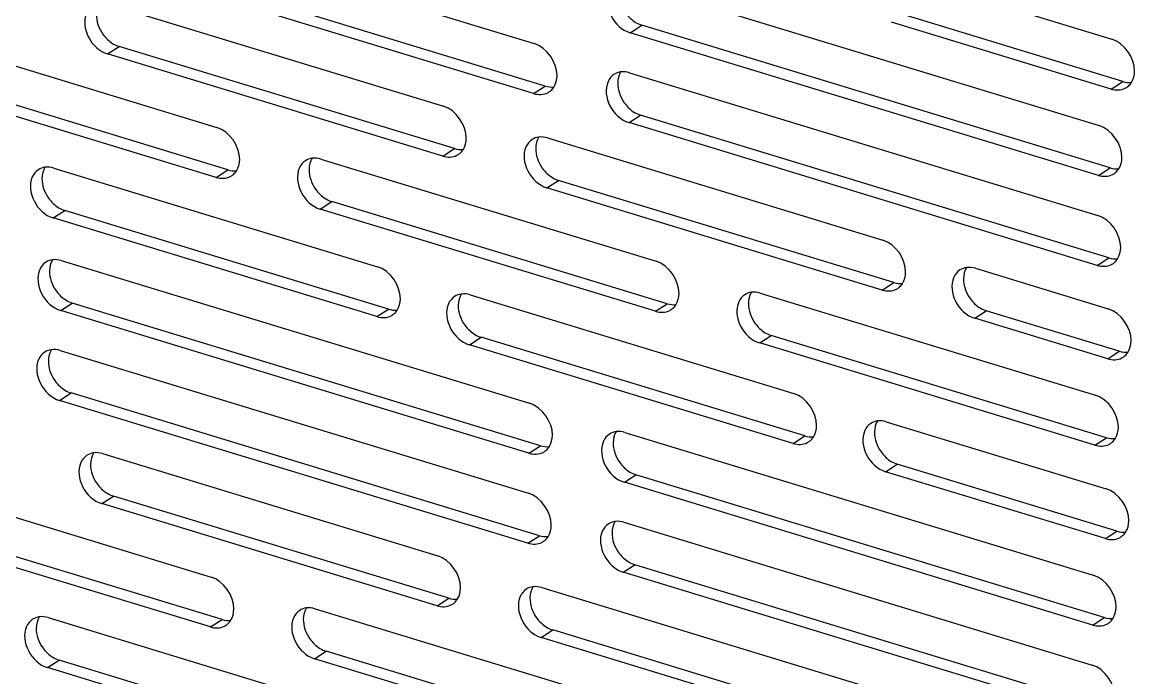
# Model space of a CAD drawing. Header units: millimetres. Extents: x -177 to 18421, y -5017 to 3255.
# Drawn here: x 13076 to 13095.99, y 1989.06 to 2000.84 of the extents above; entities that cross this region are included whole.
import ezdxf

# ---------------------------------------------------------------- set-up
doc = ezdxf.new("R2010")
doc.units = ezdxf.units.MM
doc.header["$LTSCALE"] = 46.255
doc.layers.get('0').update_dxf_attribs({"linetype": 'CONTINUOUS'})

msp = doc.modelspace()

# ---------------------------------------------------------------- linework, layer by layer
at = {"color": 3, "linetype": 'Continuous'}
for p, q in [((13076.782, 2003.024), (13085.197, 2000.459)), ((13085.186, 1999.561), (13076.771, 2002.126)), ((13091.628, 2001.743), (13095.575, 2000.54)), ((13086.932, 2001.552), (13095.347, 1998.987)), ((13077.541, 2001.17), (13083.566, 1999.333)), ((13073.468, 2000.789), (13079.494, 1998.952)), ((13095.564, 1999.642), (13091.616, 2000.846)), ((13095.335, 1998.089), (13086.92, 2000.654)), ((13083.555, 1998.436), (13077.529, 2000.272)), ((13086.911, 1999.936), (13095.326, 1997.371)), ((13079.482, 1998.054), (13073.457, 1999.891)), ((13095.315, 1996.473), (13086.9, 1999.038)), ((13085.436, 1998.763), (13091.462, 1996.927)), ((13081.364, 1998.382), (13087.389, 1996.546)), ((13076.564, 1998.223), (13082.382, 1996.449)), ((13091.45, 1996.029), (13085.425, 1997.866)), ((13082.37, 1995.552), (13076.553, 1997.325)), ((13087.378, 1995.648), (13081.352, 1997.484)), ((13076.699, 1996.559), (13085.114, 1993.994)), ((13093.124, 1996.42), (13095.513, 1995.692)), ((13084.044, 1995.943), (13089.862, 1994.169)), ((13089.259, 1995.976), (13095.285, 1994.139)), ((13085.103, 1993.096), (13076.688, 1995.661)), ((13095.502, 1994.794), (13093.112, 1995.522)), ((13076.679, 1994.943), (13085.094, 1992.378)), ((13089.85, 1993.272), (13084.033, 1995.045)), ((13095.273, 1993.241), (13089.248, 1995.078)), ((13085.082, 1991.48), (13076.667, 1994.045)), ((13091.524, 1993.663), (13095.472, 1992.459)), ((13086.828, 1993.472), (13095.243, 1990.907)), ((13077.437, 1993.089), (13083.463, 1991.253)), ((13095.46, 1991.562), (13091.512, 1992.765)), ((13073.365, 1992.708), (13079.39, 1990.872)), ((13095.232, 1990.009), (13086.817, 1992.574)), ((13083.451, 1990.355), (13077.426, 1992.191)), ((13079.379, 1989.974), (13073.353, 1991.81)), ((13086.808, 1991.855), (13095.223, 1989.29)), ((13095.211, 1988.393), (13086.796, 1990.958)), ((13085.333, 1990.683), (13091.358, 1988.846)), ((13076.461, 1990.142), (13082.278, 1988.369)), ((13081.26, 1990.302), (13087.286, 1988.465)), ((13091.346, 1987.948), (13085.321, 1989.785)), ((13087.274, 1987.567), (13081.249, 1989.404)), ((13082.267, 1987.471), (13076.449, 1989.244))]:
    msp.add_line(p, q, dxfattribs=at)
at = {"color": 7, "linetype": 'Continuous'}
for p, q in [((13085.394, 1999.696), (13076.979, 2002.261)), ((13095.772, 1999.777), (13091.825, 2000.981)), ((13086.92, 2000.654), (13087.129, 2000.789)), ((13095.544, 1998.224), (13087.129, 2000.789)), ((13077.529, 2000.272), (13077.738, 2000.407)), ((13083.763, 1998.571), (13077.738, 2000.407)), ((13079.691, 1998.189), (13073.665, 2000.026)), ((13095.564, 1999.642), (13095.772, 1999.777)), ((13085.186, 1999.561), (13085.394, 1999.696)), ((13086.9, 1999.038), (13087.108, 1999.173)), ((13095.523, 1996.608), (13087.108, 1999.173)), ((13083.555, 1998.436), (13083.763, 1998.571)), ((13079.482, 1998.054), (13079.691, 1998.189)), ((13095.335, 1998.089), (13095.544, 1998.224)), ((13085.425, 1997.866), (13085.633, 1998.001)), ((13091.659, 1996.164), (13085.633, 1998.001)), ((13081.352, 1997.484), (13081.561, 1997.619)), ((13087.586, 1995.783), (13081.561, 1997.619)), ((13076.553, 1997.325), (13076.761, 1997.46)), ((13082.579, 1995.687), (13076.761, 1997.46)), ((13095.315, 1996.473), (13095.523, 1996.608)), ((13091.45, 1996.029), (13091.659, 1996.164)), ((13076.688, 1995.661), (13076.896, 1995.796)), ((13085.311, 1993.231), (13076.896, 1995.796)), ((13087.378, 1995.648), (13087.586, 1995.783)), ((13082.37, 1995.552), (13082.579, 1995.687)), ((13093.112, 1995.522), (13093.321, 1995.657)), ((13095.71, 1994.929), (13093.321, 1995.657)), ((13084.033, 1995.045), (13084.241, 1995.18)), ((13090.059, 1993.407), (13084.241, 1995.18)), ((13089.248, 1995.078), (13089.456, 1995.213)), ((13095.482, 1993.376), (13089.456, 1995.213)), ((13095.502, 1994.794), (13095.71, 1994.929)), ((13076.667, 1994.045), (13076.876, 1994.18)), ((13085.291, 1991.615), (13076.876, 1994.18)), ((13089.85, 1993.272), (13090.059, 1993.407)), ((13095.273, 1993.241), (13095.482, 1993.376)), ((13085.103, 1993.096), (13085.311, 1993.231)), ((13091.512, 1992.765), (13091.721, 1992.9)), ((13095.669, 1991.697), (13091.721, 1992.9)), ((13086.817, 1992.574), (13087.025, 1992.709)), ((13095.44, 1990.144), (13087.025, 1992.709)), ((13077.426, 1992.191), (13077.634, 1992.327)), ((13083.66, 1990.49), (13077.634, 1992.327)), ((13079.587, 1990.109), (13073.562, 1991.945)), ((13085.082, 1991.48), (13085.291, 1991.615)), ((13095.46, 1991.562), (13095.669, 1991.697)), ((13086.796, 1990.958), (13087.005, 1991.093)), ((13095.42, 1988.528), (13087.005, 1991.093)), ((13083.451, 1990.355), (13083.66, 1990.49)), ((13095.232, 1990.009), (13095.44, 1990.144)), ((13079.379, 1989.974), (13079.587, 1990.109)), ((13085.321, 1989.785), (13085.53, 1989.92)), ((13091.555, 1988.083), (13085.53, 1989.92)), ((13081.249, 1989.404), (13081.457, 1989.539)), ((13087.483, 1987.702), (13081.457, 1989.539)), ((13076.449, 1989.244), (13076.658, 1989.379)), ((13082.475, 1987.606), (13076.658, 1989.379))]:
    msp.add_line(p, q, dxfattribs=at)
at = {"color": 3, "linetype": 'Continuous'}
for centre, radius, start, end in [((13085.31, 1999.826), 0.281, 297.2817, 302.9867), ((13085.311, 1999.824), 0.279, 302.9904, 307.4361), ((13085.31, 1999.826), 0.281, 307.4433, 311.4043), ((13095.689, 1999.907), 0.281, 297.2817, 302.9867), ((13095.69, 1999.906), 0.279, 302.9904, 307.4361), ((13095.688, 1999.907), 0.281, 307.4433, 311.4043), ((13083.679, 1998.701), 0.281, 297.2817, 302.9867), ((13083.681, 1998.699), 0.279, 302.9904, 307.4361), ((13083.679, 1998.701), 0.281, 307.4433, 311.4043), ((13095.46, 1998.355), 0.281, 297.2817, 302.9867), ((13095.461, 1998.353), 0.279, 302.9904, 307.4361), ((13095.46, 1998.355), 0.281, 307.4433, 311.4043), ((13079.607, 1998.32), 0.281, 297.2817, 302.9867), ((13079.608, 1998.318), 0.279, 302.9904, 307.4361), ((13079.607, 1998.32), 0.281, 307.4433, 311.4043), ((13095.44, 1996.737), 0.279, 302.9904, 307.4361), ((13095.439, 1996.738), 0.281, 307.4433, 311.4043), ((13095.439, 1996.738), 0.281, 297.2817, 302.9867), ((13091.575, 1996.294), 0.281, 297.2817, 302.9867), ((13091.576, 1996.292), 0.279, 302.9904, 307.4361), ((13091.575, 1996.294), 0.281, 307.4433, 311.4043), ((13082.495, 1995.817), 0.281, 297.2817, 302.9867), ((13082.496, 1995.815), 0.279, 302.9904, 307.4361), ((13082.495, 1995.817), 0.281, 307.4433, 311.4043), ((13087.503, 1995.913), 0.281, 297.2817, 302.9867), ((13087.504, 1995.911), 0.279, 302.9904, 307.4361), ((13087.502, 1995.913), 0.281, 307.4433, 311.4043), ((13095.626, 1995.059), 0.281, 297.2817, 302.9867), ((13095.628, 1995.057), 0.279, 302.9904, 307.4361), ((13095.626, 1995.059), 0.281, 307.4433, 311.4043), ((13089.975, 1993.537), 0.281, 307.4433, 311.4043), ((13085.228, 1993.361), 0.281, 297.2817, 302.9867), ((13085.229, 1993.36), 0.279, 302.9904, 307.4361), ((13085.227, 1993.361), 0.281, 307.4433, 311.4043), ((13089.975, 1993.537), 0.281, 297.2817, 302.9867), ((13089.976, 1993.535), 0.279, 302.9904, 307.4361), ((13095.398, 1993.506), 0.281, 297.2817, 302.9867), ((13095.399, 1993.504), 0.279, 302.9904, 307.4361), ((13095.398, 1993.506), 0.281, 307.4433, 311.4043), ((13085.208, 1991.744), 0.279, 302.9904, 307.4361), ((13085.207, 1991.745), 0.281, 307.4433, 311.4043), ((13095.585, 1991.827), 0.281, 297.2817, 302.9867), ((13095.586, 1991.825), 0.279, 302.9904, 307.4361), ((13095.585, 1991.827), 0.281, 307.4433, 311.4043), ((13085.207, 1991.745), 0.281, 297.2817, 302.9867), ((13083.576, 1990.62), 0.281, 297.2817, 302.9867), ((13083.577, 1990.618), 0.279, 302.9904, 307.4361), ((13083.576, 1990.62), 0.281, 307.4433, 311.4043), ((13079.504, 1990.239), 0.281, 297.2817, 302.9867), ((13079.505, 1990.237), 0.279, 302.9904, 307.4361), ((13079.503, 1990.239), 0.281, 307.4433, 311.4043), ((13095.357, 1990.274), 0.281, 297.2817, 302.9867), ((13095.358, 1990.272), 0.279, 302.9904, 307.4361), ((13095.356, 1990.274), 0.281, 307.4433, 311.4043)]:
    msp.add_arc(centre, radius, start, end, dxfattribs=at)
for points, knots in [([(13086.544, 2001.392), (13086.485, 2001.26), (13086.533, 2000.923), (13086.774, 2000.699), (13086.92, 2000.654)], [0, 0, 0, 0, 0.486189, 1, 1, 1, 1]), ([(13077.153, 2001.01), (13077.094, 2000.878), (13077.142, 2000.541), (13077.383, 2000.317), (13077.529, 2000.272)], [0, 0, 0, 0, 0.486189, 1, 1, 1, 1]), ([(13086.524, 1999.776), (13086.464, 1999.644), (13086.512, 1999.307), (13086.753, 1999.083), (13086.9, 1999.038)], [0, 0, 0, 0, 0.486189, 1, 1, 1, 1]), ([(13095.874, 1999.696), (13095.884, 1999.705), (13095.904, 1999.725), (13095.92, 1999.747), (13095.927, 1999.758)], [0, 0, 0, 0, 0.495742, 1, 1, 1, 1]), ([(13085.496, 1999.615), (13085.506, 1999.624), (13085.525, 1999.643), (13085.542, 1999.665), (13085.549, 1999.677)], [0, 0, 0, 0, 0.495742, 1, 1, 1, 1]), ([(13083.865, 1998.49), (13083.875, 1998.499), (13083.894, 1998.518), (13083.911, 1998.54), (13083.918, 1998.552)], [0, 0, 0, 0, 0.495742, 1, 1, 1, 1]), ([(13085.049, 1998.603), (13084.989, 1998.471), (13085.037, 1998.134), (13085.278, 1997.91), (13085.425, 1997.866)], [0, 0, 0, 0, 0.486189, 1, 1, 1, 1]), ([(13079.793, 1998.109), (13079.803, 1998.118), (13079.822, 1998.137), (13079.838, 1998.159), (13079.846, 1998.17)], [0, 0, 0, 0, 0.495742, 1, 1, 1, 1]), ([(13080.976, 1998.222), (13080.917, 1998.09), (13080.965, 1997.753), (13081.206, 1997.529), (13081.352, 1997.484)], [0, 0, 0, 0, 0.486189, 1, 1, 1, 1]), ([(13095.646, 1998.144), (13095.656, 1998.153), (13095.675, 1998.172), (13095.691, 1998.194), (13095.699, 1998.205)], [0, 0, 0, 0, 0.495742, 1, 1, 1, 1]), ([(13076.177, 1998.063), (13076.117, 1997.931), (13076.166, 1997.594), (13076.406, 1997.37), (13076.553, 1997.325)], [0, 0, 0, 0, 0.486189, 1, 1, 1, 1]), ([(13095.625, 1996.528), (13095.635, 1996.536), (13095.654, 1996.556), (13095.671, 1996.578), (13095.678, 1996.589)], [0, 0, 0, 0, 0.495742, 1, 1, 1, 1]), ([(13076.312, 1996.399), (13076.253, 1996.267), (13076.301, 1995.93), (13076.542, 1995.706), (13076.688, 1995.661)], [0, 0, 0, 0, 0.486189, 1, 1, 1, 1]), ([(13091.761, 1996.083), (13091.771, 1996.092), (13091.79, 1996.111), (13091.806, 1996.133), (13091.814, 1996.145)], [0, 0, 0, 0, 0.495742, 1, 1, 1, 1]), ([(13092.736, 1996.26), (13092.677, 1996.128), (13092.725, 1995.791), (13092.966, 1995.567), (13093.112, 1995.522)], [0, 0, 0, 0, 0.486189, 1, 1, 1, 1]), ([(13083.657, 1995.783), (13083.597, 1995.651), (13083.645, 1995.314), (13083.886, 1995.089), (13084.033, 1995.045)], [0, 0, 0, 0, 0.486189, 1, 1, 1, 1]), ([(13087.688, 1995.702), (13087.698, 1995.711), (13087.718, 1995.73), (13087.734, 1995.752), (13087.741, 1995.764)], [0, 0, 0, 0, 0.495742, 1, 1, 1, 1]), ([(13088.872, 1995.815), (13088.812, 1995.683), (13088.86, 1995.347), (13089.101, 1995.122), (13089.248, 1995.078)], [0, 0, 0, 0, 0.486189, 1, 1, 1, 1]), ([(13082.681, 1995.606), (13082.691, 1995.615), (13082.71, 1995.634), (13082.727, 1995.656), (13082.734, 1995.668)], [0, 0, 0, 0, 0.495742, 1, 1, 1, 1]), ([(13076.291, 1994.783), (13076.232, 1994.651), (13076.28, 1994.314), (13076.521, 1994.09), (13076.667, 1994.045)], [0, 0, 0, 0, 0.486189, 1, 1, 1, 1]), ([(13095.812, 1994.848), (13095.822, 1994.857), (13095.841, 1994.876), (13095.858, 1994.898), (13095.865, 1994.91)], [0, 0, 0, 0, 0.495742, 1, 1, 1, 1]), ([(13090.161, 1993.326), (13090.171, 1993.335), (13090.19, 1993.354), (13090.206, 1993.376), (13090.214, 1993.388)], [0, 0, 0, 0, 0.495742, 1, 1, 1, 1]), ([(13091.137, 1993.503), (13091.077, 1993.371), (13091.125, 1993.034), (13091.366, 1992.809), (13091.512, 1992.765)], [0, 0, 0, 0, 0.486189, 1, 1, 1, 1]), ([(13095.584, 1993.295), (13095.594, 1993.304), (13095.613, 1993.324), (13095.629, 1993.346), (13095.637, 1993.357)], [0, 0, 0, 0, 0.495742, 1, 1, 1, 1]), ([(13085.413, 1993.151), (13085.423, 1993.159), (13085.443, 1993.179), (13085.459, 1993.201), (13085.466, 1993.212)], [0, 0, 0, 0, 0.495742, 1, 1, 1, 1]), ([(13086.441, 1993.311), (13086.382, 1993.179), (13086.43, 1992.843), (13086.671, 1992.618), (13086.817, 1992.574)], [0, 0, 0, 0, 0.486189, 1, 1, 1, 1]), ([(13077.05, 1992.929), (13076.99, 1992.797), (13077.038, 1992.46), (13077.279, 1992.236), (13077.426, 1992.191)], [0, 0, 0, 0, 0.486189, 1, 1, 1, 1]), ([(13085.393, 1991.534), (13085.403, 1991.543), (13085.422, 1991.563), (13085.438, 1991.585), (13085.446, 1991.596)], [0, 0, 0, 0, 0.495742, 1, 1, 1, 1]), ([(13086.42, 1991.695), (13086.361, 1991.563), (13086.409, 1991.227), (13086.65, 1991.002), (13086.796, 1990.958)], [0, 0, 0, 0, 0.486189, 1, 1, 1, 1]), ([(13095.771, 1991.616), (13095.781, 1991.625), (13095.8, 1991.644), (13095.816, 1991.666), (13095.824, 1991.678)], [0, 0, 0, 0, 0.495742, 1, 1, 1, 1]), ([(13084.945, 1990.523), (13084.886, 1990.391), (13084.934, 1990.054), (13085.175, 1989.829), (13085.321, 1989.785)], [0, 0, 0, 0, 0.486189, 1, 1, 1, 1]), ([(13083.762, 1990.409), (13083.772, 1990.418), (13083.791, 1990.437), (13083.807, 1990.459), (13083.815, 1990.471)], [0, 0, 0, 0, 0.495742, 1, 1, 1, 1]), ([(13080.873, 1990.141), (13080.813, 1990.009), (13080.862, 1989.673), (13081.102, 1989.448), (13081.249, 1989.404)], [0, 0, 0, 0, 0.486189, 1, 1, 1, 1]), ([(13095.542, 1990.063), (13095.552, 1990.072), (13095.572, 1990.091), (13095.588, 1990.113), (13095.595, 1990.125)], [0, 0, 0, 0, 0.495742, 1, 1, 1, 1]), ([(13076.073, 1989.982), (13076.014, 1989.85), (13076.062, 1989.513), (13076.303, 1989.289), (13076.449, 1989.244)], [0, 0, 0, 0, 0.486189, 1, 1, 1, 1]), ([(13079.689, 1990.028), (13079.699, 1990.037), (13079.719, 1990.056), (13079.735, 1990.078), (13079.742, 1990.09)], [0, 0, 0, 0, 0.495742, 1, 1, 1, 1])]:
    msp.add_open_spline(points, degree=3, knots=knots, dxfattribs=at)
at = {"color": 7, "linetype": 'Continuous'}
for points in [[(13077.328, 2000.983), (13077.327, 2000.922), (13077.338, 2000.86), (13077.357, 2000.801)], [(13086.837, 2001.011), (13086.885, 2000.943), (13086.947, 2000.883), (13087.018, 2000.84)], [(13077.357, 2000.801), (13077.378, 2000.74), (13077.408, 2000.681), (13077.445, 2000.628)], [(13087.018, 2000.84), (13087.053, 2000.819), (13087.09, 2000.801), (13087.129, 2000.789)], [(13077.445, 2000.628), (13077.494, 2000.561), (13077.556, 2000.5), (13077.627, 2000.457)], [(13077.627, 2000.457), (13077.662, 2000.436), (13077.699, 2000.419), (13077.738, 2000.407)], [(13086.756, 1999.955), (13086.717, 1999.895), (13086.699, 1999.82), (13086.698, 1999.749)], [(13086.698, 1999.749), (13086.698, 1999.688), (13086.709, 1999.626), (13086.728, 1999.568)], [(13095.772, 1999.777), (13095.823, 1999.762), (13095.879, 1999.756), (13095.932, 1999.763)], [(13085.394, 1999.696), (13085.445, 1999.68), (13085.501, 1999.674), (13085.554, 1999.682)], [(13086.728, 1999.568), (13086.748, 1999.506), (13086.778, 1999.447), (13086.816, 1999.394)], [(13086.816, 1999.394), (13086.864, 1999.327), (13086.927, 1999.266), (13086.998, 1999.223)], [(13086.998, 1999.223), (13087.032, 1999.202), (13087.069, 1999.185), (13087.108, 1999.173)], [(13085.281, 1998.782), (13085.242, 1998.722), (13085.224, 1998.648), (13085.223, 1998.576)], [(13083.763, 1998.571), (13083.814, 1998.555), (13083.87, 1998.549), (13083.923, 1998.556)], [(13085.223, 1998.576), (13085.222, 1998.515), (13085.233, 1998.453), (13085.253, 1998.395)], [(13081.209, 1998.401), (13081.17, 1998.341), (13081.152, 1998.266), (13081.151, 1998.195)], [(13085.253, 1998.395), (13085.273, 1998.333), (13085.303, 1998.274), (13085.341, 1998.222)], [(13076.409, 1998.242), (13076.37, 1998.182), (13076.352, 1998.107), (13076.351, 1998.036)], [(13079.691, 1998.189), (13079.742, 1998.174), (13079.797, 1998.168), (13079.85, 1998.175)], [(13081.151, 1998.195), (13081.15, 1998.134), (13081.161, 1998.072), (13081.18, 1998.014)], [(13085.341, 1998.222), (13085.389, 1998.154), (13085.451, 1998.094), (13085.523, 1998.051)], [(13095.544, 1998.224), (13095.595, 1998.209), (13095.65, 1998.203), (13095.703, 1998.21)], [(13076.351, 1998.036), (13076.351, 1997.974), (13076.362, 1997.912), (13076.381, 1997.854)], [(13081.18, 1998.014), (13081.201, 1997.952), (13081.231, 1997.893), (13081.269, 1997.84)], [(13085.523, 1998.051), (13085.557, 1998.03), (13085.594, 1998.012), (13085.633, 1998.001)], [(13076.381, 1997.854), (13076.401, 1997.793), (13076.432, 1997.734), (13076.469, 1997.681)], [(13081.269, 1997.84), (13081.317, 1997.773), (13081.379, 1997.713), (13081.45, 1997.669)], [(13076.469, 1997.681), (13076.517, 1997.613), (13076.58, 1997.553), (13076.651, 1997.51)], [(13081.45, 1997.669), (13081.485, 1997.649), (13081.522, 1997.631), (13081.561, 1997.619)], [(13076.651, 1997.51), (13076.685, 1997.489), (13076.723, 1997.472), (13076.761, 1997.46)], [(13076.544, 1996.578), (13076.505, 1996.518), (13076.487, 1996.443), (13076.487, 1996.372)], [(13095.523, 1996.608), (13095.574, 1996.593), (13095.63, 1996.587), (13095.683, 1996.594)], [(13076.487, 1996.372), (13076.486, 1996.311), (13076.497, 1996.249), (13076.516, 1996.19)], [(13092.969, 1996.439), (13092.93, 1996.379), (13092.912, 1996.304), (13092.911, 1996.233)], [(13076.516, 1996.19), (13076.536, 1996.129), (13076.567, 1996.07), (13076.604, 1996.017)], [(13091.659, 1996.164), (13091.71, 1996.148), (13091.765, 1996.142), (13091.818, 1996.15)], [(13092.911, 1996.233), (13092.91, 1996.172), (13092.921, 1996.109), (13092.94, 1996.051)], [(13076.604, 1996.017), (13076.652, 1995.95), (13076.715, 1995.889), (13076.786, 1995.846)], [(13083.889, 1995.962), (13083.85, 1995.902), (13083.832, 1995.827), (13083.831, 1995.756)], [(13089.104, 1995.994), (13089.065, 1995.935), (13089.047, 1995.86), (13089.046, 1995.788)], [(13092.94, 1996.051), (13092.961, 1995.99), (13092.991, 1995.931), (13093.029, 1995.878)], [(13076.786, 1995.846), (13076.82, 1995.825), (13076.858, 1995.808), (13076.896, 1995.796)], [(13083.831, 1995.756), (13083.831, 1995.694), (13083.841, 1995.632), (13083.861, 1995.574)], [(13087.586, 1995.783), (13087.637, 1995.767), (13087.693, 1995.761), (13087.746, 1995.768)], [(13089.046, 1995.788), (13089.046, 1995.727), (13089.057, 1995.665), (13089.076, 1995.607)], [(13093.029, 1995.878), (13093.077, 1995.81), (13093.139, 1995.75), (13093.21, 1995.707)], [(13082.579, 1995.687), (13082.63, 1995.671), (13082.686, 1995.665), (13082.738, 1995.672)], [(13083.861, 1995.574), (13083.881, 1995.513), (13083.911, 1995.454), (13083.949, 1995.401)], [(13089.076, 1995.607), (13089.096, 1995.545), (13089.126, 1995.487), (13089.164, 1995.434)], [(13093.21, 1995.707), (13093.245, 1995.686), (13093.282, 1995.669), (13093.321, 1995.657)], [(13083.949, 1995.401), (13083.997, 1995.333), (13084.059, 1995.273), (13084.131, 1995.23)], [(13089.164, 1995.434), (13089.212, 1995.366), (13089.275, 1995.306), (13089.346, 1995.263)], [(13084.131, 1995.23), (13084.165, 1995.209), (13084.202, 1995.192), (13084.241, 1995.18)], [(13089.346, 1995.263), (13089.38, 1995.242), (13089.417, 1995.225), (13089.456, 1995.213)], [(13076.524, 1994.962), (13076.485, 1994.902), (13076.467, 1994.827), (13076.466, 1994.756)], [(13095.71, 1994.929), (13095.761, 1994.913), (13095.817, 1994.907), (13095.87, 1994.915)], [(13076.466, 1994.756), (13076.465, 1994.695), (13076.476, 1994.632), (13076.495, 1994.574)], [(13076.495, 1994.574), (13076.516, 1994.513), (13076.546, 1994.454), (13076.583, 1994.401)], [(13076.583, 1994.401), (13076.632, 1994.333), (13076.694, 1994.273), (13076.765, 1994.23)], [(13076.765, 1994.23), (13076.8, 1994.209), (13076.837, 1994.192), (13076.876, 1994.18)], [(13091.369, 1993.682), (13091.33, 1993.622), (13091.312, 1993.547), (13091.311, 1993.475)], [(13086.673, 1993.491), (13086.634, 1993.431), (13086.616, 1993.356), (13086.616, 1993.284)], [(13090.059, 1993.407), (13090.11, 1993.391), (13090.165, 1993.385), (13090.218, 1993.392)], [(13091.311, 1993.475), (13091.31, 1993.414), (13091.321, 1993.352), (13091.341, 1993.294)], [(13095.482, 1993.376), (13095.533, 1993.36), (13095.588, 1993.354), (13095.641, 1993.362)], [(13085.311, 1993.231), (13085.362, 1993.216), (13085.418, 1993.21), (13085.471, 1993.217)], [(13086.616, 1993.284), (13086.615, 1993.223), (13086.626, 1993.161), (13086.645, 1993.103)], [(13091.341, 1993.294), (13091.361, 1993.233), (13091.391, 1993.174), (13091.429, 1993.121)], [(13091.429, 1993.121), (13091.477, 1993.053), (13091.539, 1992.993), (13091.61, 1992.95)], [(13077.282, 1993.108), (13077.243, 1993.048), (13077.225, 1992.973), (13077.224, 1992.902)], [(13086.645, 1993.103), (13086.665, 1993.041), (13086.696, 1992.983), (13086.733, 1992.93)], [(13086.733, 1992.93), (13086.781, 1992.862), (13086.844, 1992.802), (13086.915, 1992.759)], [(13091.61, 1992.95), (13091.645, 1992.929), (13091.682, 1992.912), (13091.721, 1992.9)], [(13077.224, 1992.902), (13077.223, 1992.841), (13077.234, 1992.779), (13077.254, 1992.721)], [(13077.254, 1992.721), (13077.274, 1992.659), (13077.304, 1992.6), (13077.342, 1992.548)], [(13086.915, 1992.759), (13086.949, 1992.738), (13086.987, 1992.721), (13087.025, 1992.709)], [(13077.342, 1992.548), (13077.39, 1992.48), (13077.452, 1992.42), (13077.524, 1992.377)], [(13077.524, 1992.377), (13077.558, 1992.356), (13077.595, 1992.338), (13077.634, 1992.327)], [(13086.653, 1991.874), (13086.614, 1991.815), (13086.596, 1991.74), (13086.595, 1991.668)], [(13085.291, 1991.615), (13085.342, 1991.6), (13085.397, 1991.593), (13085.45, 1991.601)], [(13086.595, 1991.668), (13086.594, 1991.607), (13086.605, 1991.545), (13086.624, 1991.487)], [(13095.669, 1991.697), (13095.72, 1991.681), (13095.775, 1991.675), (13095.828, 1991.682)], [(13086.624, 1991.487), (13086.645, 1991.425), (13086.675, 1991.366), (13086.712, 1991.314)], [(13086.712, 1991.314), (13086.761, 1991.246), (13086.823, 1991.186), (13086.894, 1991.143)], [(13086.894, 1991.143), (13086.929, 1991.122), (13086.966, 1991.104), (13087.005, 1991.093)], [(13085.177, 1990.702), (13085.139, 1990.642), (13085.121, 1990.567), (13085.12, 1990.495)], [(13081.105, 1990.32), (13081.066, 1990.261), (13081.048, 1990.186), (13081.047, 1990.114)], [(13083.66, 1990.49), (13083.711, 1990.474), (13083.766, 1990.468), (13083.819, 1990.476)], [(13085.12, 1990.495), (13085.119, 1990.434), (13085.13, 1990.372), (13085.149, 1990.314)], [(13076.306, 1990.161), (13076.267, 1990.101), (13076.249, 1990.026), (13076.248, 1989.955)], [(13085.149, 1990.314), (13085.17, 1990.253), (13085.2, 1990.194), (13085.237, 1990.141)], [(13085.237, 1990.141), (13085.286, 1990.073), (13085.348, 1990.013), (13085.419, 1989.97)], [(13095.44, 1990.144), (13095.491, 1990.128), (13095.547, 1990.122), (13095.6, 1990.129)], [(13076.248, 1989.955), (13076.247, 1989.894), (13076.258, 1989.832), (13076.277, 1989.773)], [(13079.587, 1990.109), (13079.638, 1990.093), (13079.694, 1990.087), (13079.747, 1990.094)], [(13081.047, 1990.114), (13081.047, 1990.053), (13081.058, 1989.991), (13081.077, 1989.933)], [(13081.077, 1989.933), (13081.097, 1989.871), (13081.128, 1989.813), (13081.165, 1989.76)], [(13085.419, 1989.97), (13085.454, 1989.949), (13085.491, 1989.932), (13085.53, 1989.92)], [(13076.277, 1989.773), (13076.298, 1989.712), (13076.328, 1989.653), (13076.366, 1989.6)], [(13081.165, 1989.76), (13081.213, 1989.692), (13081.276, 1989.632), (13081.347, 1989.589)], [(13076.366, 1989.6), (13076.414, 1989.533), (13076.476, 1989.472), (13076.547, 1989.429)], [(13081.347, 1989.589), (13081.381, 1989.568), (13081.419, 1989.55), (13081.457, 1989.539)], [(13076.547, 1989.429), (13076.582, 1989.408), (13076.619, 1989.391), (13076.658, 1989.379)]]:
    msp.add_open_spline(points, degree=3, dxfattribs=at)
at = {"color": 3, "linetype": 'Continuous'}
for points in [[(13095.985, 1999.964), (13095.988, 2000.2), (13095.801, 2000.471), (13095.575, 2000.54)], [(13085.607, 1999.883), (13085.61, 2000.119), (13085.422, 2000.39), (13085.197, 2000.459)], [(13086.752, 1999.95), (13086.71, 1999.945), (13086.669, 1999.93), (13086.633, 1999.907)], [(13086.911, 1999.936), (13086.86, 1999.952), (13086.805, 1999.958), (13086.752, 1999.95)], [(13095.927, 1999.758), (13095.966, 1999.818), (13095.984, 1999.893), (13095.985, 1999.964)], [(13085.549, 1999.677), (13085.588, 1999.737), (13085.606, 1999.812), (13085.607, 1999.883)], [(13086.633, 1999.907), (13086.586, 1999.876), (13086.547, 1999.828), (13086.524, 1999.776)], [(13085.186, 1999.561), (13085.267, 1999.536), (13085.364, 1999.537), (13085.439, 1999.576)], [(13095.564, 1999.642), (13095.645, 1999.618), (13095.742, 1999.619), (13095.817, 1999.658)], [(13083.976, 1998.758), (13083.979, 1998.993), (13083.791, 1999.265), (13083.566, 1999.333)], [(13079.904, 1998.377), (13079.907, 1998.612), (13079.719, 1998.884), (13079.494, 1998.952)], [(13095.757, 1998.412), (13095.76, 1998.647), (13095.572, 1998.919), (13095.347, 1998.987)], [(13083.918, 1998.552), (13083.957, 1998.611), (13083.975, 1998.686), (13083.976, 1998.758)], [(13085.158, 1998.734), (13085.111, 1998.703), (13085.072, 1998.655), (13085.049, 1998.603)], [(13085.277, 1998.778), (13085.235, 1998.772), (13085.193, 1998.757), (13085.158, 1998.734)], [(13085.436, 1998.763), (13085.385, 1998.779), (13085.329, 1998.785), (13085.277, 1998.778)], [(13079.846, 1998.17), (13079.885, 1998.23), (13079.903, 1998.305), (13079.904, 1998.377)], [(13081.086, 1998.353), (13081.038, 1998.322), (13081, 1998.274), (13080.976, 1998.222)], [(13081.204, 1998.397), (13081.163, 1998.391), (13081.121, 1998.376), (13081.086, 1998.353)], [(13081.364, 1998.382), (13081.313, 1998.398), (13081.257, 1998.404), (13081.204, 1998.397)], [(13083.555, 1998.436), (13083.636, 1998.411), (13083.733, 1998.412), (13083.808, 1998.451)], [(13095.699, 1998.205), (13095.738, 1998.265), (13095.756, 1998.34), (13095.757, 1998.412)], [(13076.286, 1998.193), (13076.239, 1998.162), (13076.2, 1998.115), (13076.177, 1998.063)], [(13076.405, 1998.237), (13076.363, 1998.231), (13076.322, 1998.216), (13076.286, 1998.193)], [(13076.564, 1998.223), (13076.513, 1998.238), (13076.458, 1998.245), (13076.405, 1998.237)], [(13079.482, 1998.054), (13079.563, 1998.03), (13079.661, 1998.031), (13079.736, 1998.07)], [(13095.335, 1998.089), (13095.416, 1998.065), (13095.514, 1998.066), (13095.589, 1998.105)], [(13095.736, 1996.796), (13095.739, 1997.031), (13095.551, 1997.302), (13095.326, 1997.371)], [(13091.871, 1996.351), (13091.874, 1996.587), (13091.687, 1996.858), (13091.462, 1996.927)], [(13095.678, 1996.589), (13095.717, 1996.649), (13095.735, 1996.724), (13095.736, 1996.796)], [(13076.421, 1996.53), (13076.374, 1996.499), (13076.335, 1996.451), (13076.312, 1996.399)], [(13076.54, 1996.573), (13076.498, 1996.568), (13076.457, 1996.553), (13076.421, 1996.53)], [(13076.699, 1996.559), (13076.648, 1996.575), (13076.593, 1996.581), (13076.54, 1996.573)], [(13087.799, 1995.97), (13087.802, 1996.205), (13087.615, 1996.477), (13087.389, 1996.546)], [(13082.792, 1995.874), (13082.795, 1996.109), (13082.607, 1996.381), (13082.382, 1996.449)], [(13091.814, 1996.145), (13091.852, 1996.205), (13091.87, 1996.28), (13091.871, 1996.351)], [(13092.846, 1996.391), (13092.798, 1996.36), (13092.76, 1996.312), (13092.736, 1996.26)], [(13092.964, 1996.434), (13092.923, 1996.428), (13092.881, 1996.413), (13092.846, 1996.391)], [(13093.124, 1996.42), (13093.073, 1996.436), (13093.017, 1996.442), (13092.964, 1996.434)], [(13095.315, 1996.473), (13095.396, 1996.449), (13095.493, 1996.45), (13095.568, 1996.489)], [(13083.885, 1995.957), (13083.843, 1995.951), (13083.802, 1995.936), (13083.766, 1995.913)], [(13084.044, 1995.943), (13083.993, 1995.958), (13083.937, 1995.965), (13083.885, 1995.957)], [(13087.741, 1995.764), (13087.78, 1995.824), (13087.798, 1995.899), (13087.799, 1995.97)], [(13088.981, 1995.946), (13088.934, 1995.915), (13088.895, 1995.867), (13088.872, 1995.815)], [(13089.1, 1995.99), (13089.058, 1995.984), (13089.017, 1995.969), (13088.981, 1995.946)], [(13089.259, 1995.976), (13089.208, 1995.991), (13089.153, 1995.997), (13089.1, 1995.99)], [(13091.45, 1996.029), (13091.531, 1996.004), (13091.628, 1996.005), (13091.704, 1996.044)], [(13082.734, 1995.668), (13082.773, 1995.728), (13082.791, 1995.802), (13082.792, 1995.874)], [(13083.766, 1995.913), (13083.719, 1995.882), (13083.68, 1995.835), (13083.657, 1995.783)], [(13082.37, 1995.552), (13082.451, 1995.527), (13082.549, 1995.528), (13082.624, 1995.567)], [(13087.378, 1995.648), (13087.459, 1995.623), (13087.556, 1995.624), (13087.631, 1995.663)], [(13095.923, 1995.116), (13095.926, 1995.352), (13095.738, 1995.623), (13095.513, 1995.692)], [(13095.865, 1994.91), (13095.904, 1994.97), (13095.922, 1995.045), (13095.923, 1995.116)], [(13076.519, 1994.957), (13076.478, 1994.951), (13076.436, 1994.936), (13076.401, 1994.914)], [(13076.679, 1994.943), (13076.628, 1994.959), (13076.572, 1994.965), (13076.519, 1994.957)], [(13076.401, 1994.914), (13076.353, 1994.883), (13076.314, 1994.835), (13076.291, 1994.783)], [(13095.502, 1994.794), (13095.583, 1994.769), (13095.68, 1994.77), (13095.755, 1994.809)], [(13090.272, 1993.594), (13090.275, 1993.829), (13090.087, 1994.101), (13089.862, 1994.169)], [(13095.694, 1993.563), (13095.697, 1993.799), (13095.51, 1994.07), (13095.285, 1994.139)], [(13085.524, 1993.419), (13085.527, 1993.654), (13085.34, 1993.925), (13085.114, 1993.994)], [(13090.214, 1993.388), (13090.253, 1993.448), (13090.271, 1993.522), (13090.272, 1993.594)], [(13091.246, 1993.633), (13091.198, 1993.602), (13091.16, 1993.554), (13091.137, 1993.503)], [(13091.365, 1993.677), (13091.323, 1993.671), (13091.281, 1993.656), (13091.246, 1993.633)], [(13091.524, 1993.663), (13091.473, 1993.678), (13091.417, 1993.684), (13091.365, 1993.677)], [(13095.637, 1993.357), (13095.676, 1993.417), (13095.694, 1993.492), (13095.694, 1993.563)], [(13085.466, 1993.212), (13085.505, 1993.272), (13085.523, 1993.347), (13085.524, 1993.419)], [(13086.551, 1993.442), (13086.503, 1993.411), (13086.464, 1993.363), (13086.441, 1993.311)], [(13086.669, 1993.486), (13086.627, 1993.48), (13086.586, 1993.465), (13086.551, 1993.442)], [(13086.828, 1993.472), (13086.777, 1993.487), (13086.722, 1993.493), (13086.669, 1993.486)], [(13089.85, 1993.272), (13089.931, 1993.247), (13090.029, 1993.248), (13090.104, 1993.287)], [(13095.273, 1993.241), (13095.354, 1993.216), (13095.452, 1993.218), (13095.527, 1993.256)], [(13077.159, 1993.06), (13077.112, 1993.029), (13077.073, 1992.981), (13077.05, 1992.929)], [(13077.278, 1993.104), (13077.236, 1993.098), (13077.195, 1993.083), (13077.159, 1993.06)], [(13077.437, 1993.089), (13077.386, 1993.105), (13077.33, 1993.111), (13077.278, 1993.104)], [(13085.103, 1993.096), (13085.184, 1993.072), (13085.281, 1993.073), (13085.356, 1993.112)], [(13085.503, 1991.802), (13085.506, 1992.038), (13085.319, 1992.309), (13085.094, 1992.378)], [(13095.882, 1991.884), (13095.885, 1992.119), (13095.697, 1992.391), (13095.472, 1992.459)], [(13085.446, 1991.596), (13085.484, 1991.656), (13085.502, 1991.731), (13085.503, 1991.802)], [(13086.53, 1991.826), (13086.482, 1991.795), (13086.443, 1991.747), (13086.42, 1991.695)], [(13086.648, 1991.87), (13086.607, 1991.864), (13086.565, 1991.849), (13086.53, 1991.826)], [(13086.808, 1991.855), (13086.757, 1991.871), (13086.701, 1991.877), (13086.648, 1991.87)], [(13095.824, 1991.678), (13095.863, 1991.737), (13095.881, 1991.812), (13095.882, 1991.884)], [(13095.46, 1991.562), (13095.541, 1991.537), (13095.639, 1991.538), (13095.714, 1991.577)], [(13085.082, 1991.48), (13085.163, 1991.455), (13085.26, 1991.457), (13085.336, 1991.495)], [(13083.872, 1990.677), (13083.875, 1990.913), (13083.688, 1991.184), (13083.463, 1991.253)], [(13079.8, 1990.296), (13079.803, 1990.531), (13079.616, 1990.803), (13079.39, 1990.872)], [(13095.653, 1990.331), (13095.656, 1990.566), (13095.469, 1990.838), (13095.243, 1990.907)], [(13083.815, 1990.471), (13083.853, 1990.531), (13083.871, 1990.606), (13083.872, 1990.677)], [(13085.055, 1990.653), (13085.007, 1990.622), (13084.968, 1990.574), (13084.945, 1990.523)], [(13085.173, 1990.697), (13085.131, 1990.691), (13085.09, 1990.676), (13085.055, 1990.653)], [(13085.333, 1990.683), (13085.281, 1990.698), (13085.226, 1990.704), (13085.173, 1990.697)], [(13081.26, 1990.302), (13081.209, 1990.317), (13081.154, 1990.323), (13081.101, 1990.316)], [(13083.451, 1990.355), (13083.532, 1990.33), (13083.629, 1990.331), (13083.705, 1990.37)], [(13095.595, 1990.125), (13095.634, 1990.185), (13095.652, 1990.26), (13095.653, 1990.331)], [(13076.301, 1990.156), (13076.26, 1990.15), (13076.218, 1990.136), (13076.183, 1990.113)], [(13076.461, 1990.142), (13076.41, 1990.158), (13076.354, 1990.164), (13076.301, 1990.156)], [(13079.742, 1990.09), (13079.781, 1990.15), (13079.799, 1990.225), (13079.8, 1990.296)], [(13080.982, 1990.272), (13080.935, 1990.241), (13080.896, 1990.193), (13080.873, 1990.141)], [(13081.101, 1990.316), (13081.059, 1990.31), (13081.018, 1990.295), (13080.982, 1990.272)], [(13076.183, 1990.113), (13076.135, 1990.082), (13076.096, 1990.034), (13076.073, 1989.982)], [(13079.379, 1989.974), (13079.46, 1989.949), (13079.557, 1989.95), (13079.632, 1989.989)], [(13095.232, 1990.009), (13095.313, 1989.984), (13095.41, 1989.985), (13095.485, 1990.024)], [(13095.632, 1988.715), (13095.635, 1988.95), (13095.448, 1989.222), (13095.223, 1989.29)]]:
    msp.add_open_spline(points, degree=3, dxfattribs=at)

doc.saveas('drawing.dxf')
